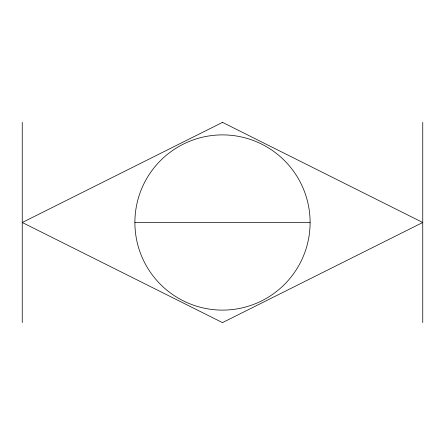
<?xml version="1.0" encoding="UTF-8"?>
<svg xmlns="http://www.w3.org/2000/svg" width="445" height="445" viewBox="0 0 445 445"><rect width="100%" height="100%" fill="white"/><g stroke="black" fill="none" stroke-linecap="round" stroke-linejoin="round"><path stroke-width="0.67" d="M134.891 222.5L310.109 222.5A87.609 87.609 0 0 1 178.695 298.373A87.609 87.609 0 0 1 178.695 146.628A87.609 87.609 0 0 1 310.109 222.5M422.75 122.375L422.75 322.625M22.25 122.375L22.25 322.625M222.5 122.375L22.25 222.5L222.5 322.625L422.75 222.5L222.5 122.375"/></g></svg>
